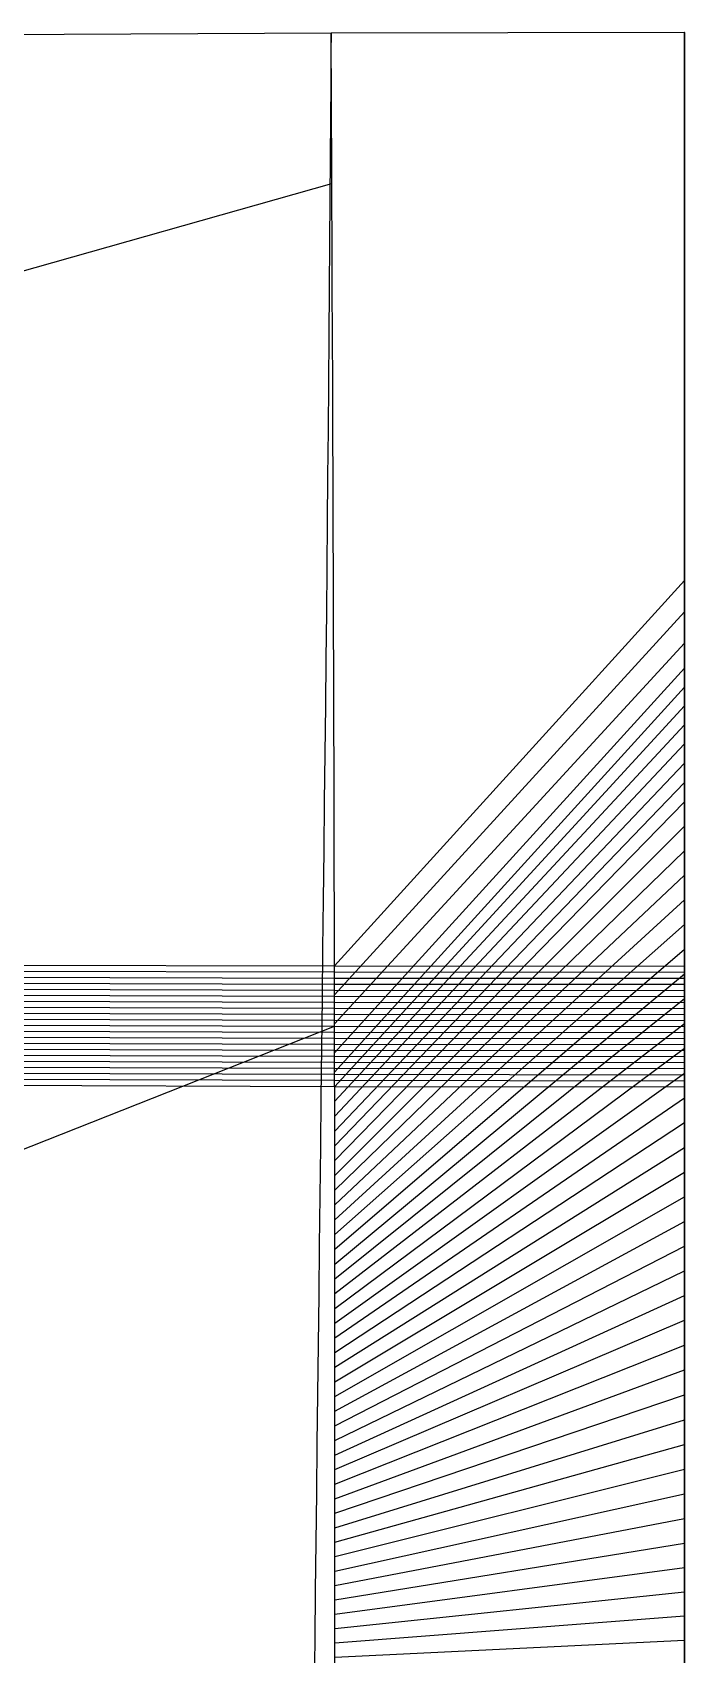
# Model space of a CAD drawing. Extents: x -427 to 427, y 0 to 209.
# Drawn here: x -45.3 to 0, y 96.5 to 209.1 of the extents above; entities that cross this region are included whole.
import ezdxf

# ---------------------------------------------------------------- set-up
doc = ezdxf.new("R2010")
doc.units = 0

msp = doc.modelspace()

# ---------------------------------------------------------------- linework, layer by layer
at = {"layer": 'default', "color": 5, "linetype": 'CONTINUOUS'}
for p, q in [((-24.548, 209.03, 0.561), (-49.003, 208.91, 2.242)), ((-24.548, 209.03, 0.561), (-24.562, 207.681, 0.352)), ((-0.008, 209.073), (-24.548, 209.03, 0.561)), ((-0.008, 209.073), (-0.008, 207.722, -0.21)), ((0.008, 209.073), (-0.008, 209.073)), ((-24.562, 207.681, 0.352), (-24.582, 205.491, 0.069)), ((-0.008, 207.722, -0.21), (-0.008, 205.53, -0.493)), ((-24.582, 205.491, 0.069), (-24.601, 203.062, -0.19)), ((-0.008, 205.53, -0.493), (-0.008, 203.099, -0.752)), ((-24.601, 203.062, -0.19), (-24.622, 200.385, -0.467)), ((-0.008, 203.099, -0.752), (-0.008, 200.42, -1.03)), ((-0.008, 200.42, -1.03), (-0.008, 197.537, -1.332)), ((-24.622, 200.385, -0.467), (-24.645, 197.505, -0.768)), ((-78.765, 183.264, 85.636), (-24.504, 198.587, 2.347)), ((-24.645, 197.505, -0.768), (-24.669, 194.46, -1.072)), ((-0.008, 197.537, -1.332), (-0.008, 194.489, -1.636)), ((-24.669, 194.46, -1.072), (-24.693, 191.278, -1.378)), ((-0.008, 194.489, -1.636), (-0.008, 191.304, -1.943)), ((-24.693, 191.278, -1.378), (-24.718, 188.017, -1.69)), ((-0.008, 191.304, -1.943), (-0.008, 188.039, -2.256)), ((-0.008, 188.039, -2.256), (-0.008, 184.757, -2.577)), ((-24.718, 188.017, -1.69), (-24.743, 184.738, -2.011)), ((-24.743, 184.738, -2.011), (-24.769, 181.48, -2.344)), ((-0.008, 184.757, -2.577), (-0.008, 181.495, -2.911)), ((-24.769, 181.48, -2.344), (-24.795, 178.262, -2.698)), ((-0.008, 181.495, -2.911), (-0.008, 178.274, -3.266)), ((-24.795, 178.262, -2.698), (-24.822, 175.088, -3.083)), ((-0.008, 178.274, -3.266), (-0.008, 175.098, -3.651)), ((-24.822, 175.088, -3.083), (-24.852, 171.94, -3.509)), ((-0.008, 175.098, -3.651), (-0.008, 171.946, -4.079)), ((-24.852, 171.94, -3.509), (-24.883, 168.784, -3.983)), ((-0.008, 171.946, -4.079), (-0.008, 168.787, -4.554)), ((-24.32, 144.28, 10.559), (-0.008, 171.026, -4.217)), ((-24.883, 168.784, -3.983), (-24.917, 165.592, -4.504)), ((-24.317, 142.273, 10.776), (-0.008, 168.852, -4.561)), ((-0.008, 168.787, -4.554), (-0.008, 165.592, -5.076)), ((-24.314, 140.266, 10.992), (-0.008, 166.679, -4.905)), ((-24.917, 165.592, -4.504), (-24.953, 162.344, -5.067)), ((-0.008, 165.592, -5.076), (-0.008, 162.34, -5.64)), ((-24.311, 138.259, 11.209), (-0.008, 164.941, -5.189)), ((-24.309, 136.909, 11.351), (-0.008, 163.641, -5.415)), ((-24.953, 162.344, -5.067), (-24.99, 159.034, -5.662)), ((-24.308, 135.888, 11.454), (-0.008, 162.34, -5.64)), ((-0.008, 162.34, -5.64), (-0.008, 159.028, -6.236)), ((-24.307, 134.868, 11.558), (-0.008, 161.015, -5.879)), ((-24.99, 159.034, -5.662), (-25.029, 155.677, -6.276)), ((-24.305, 133.846, 11.66), (-0.008, 159.69, -6.117)), ((-0.008, 159.028, -6.236), (-0.008, 155.666, -6.851)), ((-24.304, 132.822, 11.76), (-0.008, 158.355, -6.359)), ((-24.303, 131.798, 11.86), (-0.008, 157.011, -6.605)), ((-25.029, 155.677, -6.276), (-25.067, 152.295, -6.895)), ((-24.302, 130.774, 11.959), (-0.008, 155.666, -6.851)), ((-0.008, 155.666, -6.851), (-0.008, 152.281, -7.471)), ((-24.301, 129.748, 12.056), (-0.008, 153.974, -7.161)), ((-25.067, 152.295, -6.895), (-25.106, 148.897, -7.508)), ((-24.301, 128.721, 12.152), (-0.008, 152.281, -7.471)), ((-0.008, 152.281, -7.471), (-0.008, 148.88, -8.086)), ((-24.3, 127.695, 12.249), (-0.008, 150.581, -7.779)), ((-25.106, 148.897, -7.508), (-25.144, 145.477, -8.116)), ((-24.299, 126.668, 12.343), (-0.008, 148.88, -8.086)), ((-0.008, 148.88, -8.086), (-0.008, 145.457, -8.695)), ((-24.298, 125.641, 12.437), (-0.008, 147.169, -8.391)), ((-25.144, 145.477, -8.116), (-25.182, 142.04, -8.722)), ((-24.297, 124.614, 12.53), (-0.008, 145.457, -8.695)), ((-0.008, 145.457, -8.695), (-0.008, 142.016, -9.303)), ((-24.297, 123.588, 12.622), (-0.008, 143.737, -8.999)), ((-25.182, 142.04, -8.722), (-25.221, 138.596, -9.328)), ((-24.296, 122.563, 12.712), (-0.008, 142.016, -9.303)), ((-0.008, 142.016, -9.303), (-0.008, 138.568, -9.91)), ((-46.377, 131.377, 92.514), (-24.313, 140.102, 11.016)), ((-24.296, 121.538, 12.802), (-0.008, 140.292, -9.606)), ((-25.221, 138.596, -9.328), (-25.259, 135.155, -9.938)), ((-24.295, 120.514, 12.892), (-0.008, 138.568, -9.91)), ((-0.008, 138.568, -9.91), (-0.008, 135.125, -10.521)), ((-24.295, 119.492, 12.978), (-0.008, 136.846, -10.216)), ((-25.259, 135.155, -9.938), (-25.298, 131.725, -10.553)), ((-24.294, 118.471, 13.064), (-0.008, 135.125, -10.521)), ((-0.008, 135.125, -10.521), (-0.008, 131.69, -11.137)), ((-24.294, 117.45, 13.149), (-0.008, 133.408, -10.829)), ((-25.298, 131.725, -10.553), (-25.337, 128.302, -11.176)), ((-24.293, 116.431, 13.232), (-0.008, 131.69, -11.137)), ((-0.008, 131.69, -11.137), (-0.008, 128.265, -11.761)), ((-24.293, 115.413, 13.313), (-0.008, 129.978, -11.449)), ((-25.337, 128.302, -11.176), (-25.376, 124.881, -11.809)), ((-24.293, 114.395, 13.394), (-0.008, 128.265, -11.761)), ((-0.008, 128.265, -11.761), (-0.008, 124.84, -12.396)), ((-24.293, 113.378, 13.473), (-0.008, 126.552, -12.079)), ((-25.376, 124.881, -11.809), (-25.416, 121.453, -12.453)), ((-24.293, 112.364, 13.549), (-0.008, 124.84, -12.396)), ((-0.008, 124.84, -12.396), (-0.008, 121.408, -13.042)), ((-24.293, 111.35, 13.625), (-0.008, 123.124, -12.719)), ((-25.416, 121.453, -12.453), (-25.457, 118.012, -13.106)), ((-24.293, 110.335, 13.701), (-0.008, 121.408, -13.042)), ((-0.008, 121.408, -13.042), (-0.008, 117.964, -13.696)), ((-24.293, 109.325, 13.772), (-0.008, 119.686, -13.369)), ((-25.457, 118.012, -13.106), (-25.497, 114.564, -13.765)), ((-24.293, 108.316, 13.842), (-0.008, 117.964, -13.696)), ((-0.008, 117.964, -13.696), (-0.008, 114.512, -14.356)), ((-24.294, 107.306, 13.913), (-0.008, 116.238, -14.026)), ((-25.497, 114.564, -13.765), (-25.538, 111.12, -14.422)), ((-24.294, 106.299, 13.979), (-0.008, 114.512, -14.356)), ((-0.008, 114.512, -14.356), (-0.008, 111.065, -15.015)), ((-24.294, 105.294, 14.044), (-0.008, 112.789, -14.685)), ((-25.538, 111.12, -14.422), (-25.578, 107.694, -15.072)), ((-24.295, 104.288, 14.108), (-0.008, 111.065, -15.015)), ((-0.008, 111.065, -15.015), (-0.008, 107.635, -15.666)), ((-24.295, 103.285, 14.17), (-0.008, 109.35, -15.341)), ((-25.578, 107.694, -15.072), (-25.618, 104.29, -15.712)), ((-24.296, 102.284, 14.228), (-0.008, 107.635, -15.666)), ((-0.008, 107.635, -15.666), (-0.008, 104.228, -16.307)), ((-24.297, 101.283, 14.286), (-0.008, 105.932, -15.987)), ((-25.618, 104.29, -15.712), (-25.657, 100.911, -16.336)), ((-24.298, 100.283, 14.344), (-0.008, 104.228, -16.307)), ((-0.008, 104.228, -16.307), (-0.008, 100.846, -16.932)), ((-24.299, 99.287, 14.395), (-0.008, 102.537, -16.62)), ((-25.657, 100.911, -16.336), (-25.695, 97.558, -16.94)), ((-24.3, 98.29, 14.446), (-0.008, 100.846, -16.932)), ((-0.008, 100.846, -16.932), (-0.008, 97.49, -17.538)), ((-24.301, 97.294, 14.497), (-0.008, 99.168, -17.235)), ((-25.695, 97.558, -16.94), (-25.731, 94.224, -17.521)), ((-24.302, 96.302, 14.543), (-0.008, 97.49, -17.538)), ((-0.008, 97.49, -17.538), (-0.008, 94.152, -18.12))]:
    msp.add_line(p, q, dxfattribs=at)
at = {"layer": 'default', "color": 3, "linetype": 'CONTINUOUS'}
for p, q in [((-24.544, 207.676, 0.75), (-24.548, 209.03, 0.561)), ((-0.008, 207.717, 0.189), (-0.008, 209.073)), ((-24.536, 205.489, 1.106), (-24.544, 207.676, 0.75)), ((-0.008, 205.528, 0.546), (-0.008, 207.717, 0.189)), ((-24.524, 203.083, 1.544), (-24.536, 205.489, 1.106)), ((-0.008, 203.12, 0.985), (-0.008, 205.528, 0.546)), ((-24.512, 200.431, 2.023), (-24.524, 203.083, 1.544)), ((-0.008, 200.466, 1.465), (-0.008, 203.12, 0.985)), ((-24.499, 197.551, 2.53), (-24.512, 200.431, 2.023)), ((-0.008, 197.583, 1.972), (-0.008, 200.466, 1.465)), ((-24.485, 194.49, 3.069), (-24.499, 197.551, 2.53)), ((-0.008, 194.519, 2.513), (-0.008, 197.583, 1.972)), ((-24.471, 191.301, 3.628), (-24.485, 194.49, 3.069)), ((-0.008, 191.327, 3.073), (-0.008, 194.519, 2.513)), ((-24.457, 188.022, 4.197), (-24.471, 191.301, 3.628)), ((-0.008, 188.045, 3.642), (-0.008, 191.327, 3.073)), ((-24.442, 184.69, 4.769), (-24.457, 188.022, 4.197)), ((-0.008, 184.709, 4.215), (-0.008, 188.045, 3.642)), ((-24.428, 181.339, 5.336), (-24.442, 184.69, 4.769)), ((-0.008, 181.355, 4.784), (-0.008, 184.709, 4.215)), ((-24.415, 177.983, 5.891), (-24.428, 181.339, 5.336)), ((-0.008, 177.996, 5.34), (-0.008, 181.355, 4.784)), ((-24.402, 174.622, 6.433), (-24.415, 177.983, 5.891)), ((-0.008, 174.632, 5.883), (-0.008, 177.996, 5.34)), ((-24.39, 171.263, 6.961), (-24.402, 174.622, 6.433)), ((-0.008, 171.269, 6.412), (-0.008, 174.632, 5.883)), ((-24.378, 167.908, 7.471), (-24.39, 171.263, 6.961)), ((-0.008, 167.912, 6.923), (-0.008, 171.269, 6.412)), ((-24.367, 164.557, 7.962), (-24.378, 167.908, 7.471)), ((-0.008, 164.557, 7.415), (-0.008, 167.912, 6.923)), ((-24.358, 161.201, 8.436), (-24.367, 164.557, 7.962)), ((-0.008, 161.198, 7.889), (-0.008, 164.557, 7.415)), ((-24.349, 157.84, 8.893), (-24.358, 161.201, 8.436)), ((-0.008, 157.833, 8.347), (-0.008, 161.198, 7.889)), ((-24.34, 154.477, 9.334), (-24.349, 157.84, 8.893)), ((-0.008, 154.467, 8.789), (-0.008, 157.833, 8.347)), ((-24.333, 151.115, 9.757), (-24.34, 154.477, 9.334)), ((-0.008, 151.102, 9.212), (-0.008, 154.467, 8.789)), ((-24.326, 147.75, 10.161), (-24.333, 151.115, 9.757)), ((-0.008, 147.734, 9.617), (-0.008, 151.102, 9.212)), ((-24.32, 144.372, 10.549), (-24.326, 147.75, 10.161)), ((-0.008, 144.353, 10.006), (-0.008, 147.734, 9.617)), ((-24.314, 140.984, 10.922), (-24.32, 144.372, 10.549)), ((-0.008, 140.961, 10.38), (-0.008, 144.353, 10.006)), ((-24.31, 137.589, 11.282), (-24.314, 140.984, 10.922)), ((-0.008, 137.564, 10.74), (-0.008, 140.961, 10.38)), ((-24.306, 134.187, 11.627), (-24.31, 137.589, 11.282)), ((-0.008, 134.158, 11.086), (-0.008, 137.564, 10.74)), ((-24.302, 130.774, 11.959), (-24.306, 134.187, 11.627)), ((-0.008, 130.742, 11.419), (-0.008, 134.158, 11.086)), ((-24.299, 127.353, 12.281), (-24.302, 130.774, 11.959)), ((-0.008, 127.317, 11.741), (-0.008, 130.742, 11.419)), ((-24.297, 123.929, 12.592), (-24.299, 127.353, 12.281)), ((-0.008, 123.89, 12.053), (-0.008, 127.317, 11.741)), ((-24.295, 120.514, 12.892), (-24.297, 123.929, 12.592)), ((-0.008, 120.471, 12.353), (-0.008, 123.89, 12.053)), ((-24.294, 117.109, 13.178), (-24.295, 120.514, 12.892)), ((-0.008, 117.064, 12.64), (-0.008, 120.471, 12.353)), ((-24.293, 113.716, 13.448), (-24.294, 117.109, 13.178)), ((-0.008, 113.668, 12.91), (-0.008, 117.064, 12.64)), ((-24.293, 110.335, 13.701), (-24.293, 113.716, 13.448)), ((-0.008, 110.283, 13.164), (-0.008, 113.668, 12.91)), ((-24.294, 106.969, 13.936), (-24.293, 110.335, 13.701)), ((-0.008, 106.914, 13.399), (-0.008, 110.283, 13.164)), ((-24.295, 103.618, 14.151), (-24.294, 106.969, 13.936)), ((-0.008, 103.559, 13.614), (-0.008, 106.914, 13.399)), ((-24.298, 100.283, 14.344), (-24.295, 103.618, 14.151)), ((-0.008, 100.221, 13.807), (-0.008, 103.559, 13.614)), ((-24.301, 96.962, 14.514), (-24.298, 100.283, 14.344)), ((-0.008, 96.897, 13.977), (-0.008, 100.221, 13.807)), ((-24.306, 93.659, 14.659), (-24.301, 96.962, 14.514)), ((-0.008, 93.59, 14.123), (-0.008, 96.897, 13.977))]:
    msp.add_line(p, q, dxfattribs=at)
at = {"layer": 'default', "color": 2, "linetype": 'CONTINUOUS'}
for p, q in [((-48.533, 144.346, 12.186), (-24.32, 144.28, 10.559)), ((-24.32, 144.28, 10.559), (-0.008, 144.261, 10.016)), ((-24.319, 143.862, 10.605), (-24.32, 144.28, 10.559)), ((-0.008, 143.842, 10.062), (-0.008, 144.261, 10.016)), ((-48.532, 143.929, 12.232), (-24.319, 143.862, 10.605)), ((-48.53, 143.513, 12.277), (-24.318, 143.444, 10.651)), ((-48.529, 143.096, 12.323), (-24.318, 143.027, 10.697)), ((-24.319, 143.862, 10.605), (-24.32, 143.862, 10.559)), ((-24.319, 143.862, 10.605), (-0.008, 143.842, 10.062)), ((-24.318, 143.444, 10.651), (-24.319, 143.862, 10.605)), ((-24.318, 143.444, 10.651), (-24.319, 143.444, 10.605)), ((-24.318, 143.444, 10.651), (-0.008, 143.424, 10.108)), ((-24.318, 143.027, 10.697), (-24.318, 143.444, 10.651)), ((-24.318, 143.027, 10.697), (-0.008, 143.006, 10.154)), ((-24.318, 143.027, 10.697), (-24.318, 143.027, 10.651)), ((-24.317, 142.609, 10.743), (-24.318, 143.027, 10.697)), ((-0.008, 143.424, 10.108), (-0.008, 143.842, 10.062)), ((-0.008, 143.006, 10.154), (-0.008, 143.424, 10.108)), ((-0.008, 142.588, 10.2), (-0.008, 143.006, 10.154)), ((-48.528, 142.68, 12.369), (-24.317, 142.609, 10.743)), ((-48.526, 142.263, 12.415), (-24.316, 142.191, 10.789)), ((-24.317, 142.609, 10.743), (-24.318, 142.609, 10.697)), ((-24.317, 142.609, 10.743), (-0.008, 142.588, 10.2)), ((-24.316, 142.191, 10.789), (-24.317, 142.609, 10.743)), ((-24.316, 142.191, 10.789), (-24.317, 142.191, 10.743)), ((-24.316, 142.191, 10.789), (-0.008, 142.17, 10.247)), ((-24.316, 141.773, 10.835), (-24.316, 142.191, 10.789)), ((-0.008, 142.17, 10.247), (-0.008, 142.588, 10.2)), ((-0.008, 141.752, 10.293), (-0.008, 142.17, 10.247)), ((-48.525, 141.847, 12.461), (-24.316, 141.773, 10.835)), ((-48.523, 141.43, 12.507), (-24.315, 141.356, 10.881)), ((-48.522, 141.014, 12.552), (-24.314, 140.938, 10.927)), ((-24.316, 141.773, 10.835), (-0.008, 141.752, 10.293)), ((-24.316, 141.773, 10.835), (-24.316, 141.773, 10.789)), ((-24.315, 141.356, 10.881), (-24.316, 141.773, 10.835)), ((-24.315, 141.356, 10.881), (-24.316, 141.356, 10.835)), ((-24.315, 141.356, 10.881), (-0.008, 141.334, 10.339)), ((-24.314, 140.938, 10.927), (-24.315, 141.356, 10.881)), ((-24.314, 140.938, 10.927), (-24.315, 140.938, 10.881)), ((-24.314, 140.938, 10.927), (-0.008, 140.915, 10.385)), ((-24.314, 140.52, 10.971), (-24.314, 140.938, 10.927)), ((-0.008, 141.334, 10.339), (-0.008, 141.752, 10.293)), ((-0.008, 140.915, 10.385), (-0.008, 141.334, 10.339)), ((-0.008, 140.497, 10.429), (-0.008, 140.915, 10.385)), ((-48.521, 140.597, 12.596), (-24.314, 140.52, 10.971)), ((-48.52, 140.181, 12.64), (-24.313, 140.102, 11.016)), ((-48.518, 139.764, 12.684), (-24.313, 139.685, 11.06)), ((-24.314, 140.52, 10.971), (-0.008, 140.497, 10.429)), ((-24.314, 140.52, 10.971), (-24.314, 140.52, 10.927)), ((-24.313, 140.102, 11.016), (-24.314, 140.52, 10.971)), ((-24.313, 140.102, 11.016), (-24.314, 140.102, 10.971)), ((-24.313, 140.102, 11.016), (-0.008, 140.079, 10.474)), ((-24.313, 139.685, 11.06), (-24.313, 140.102, 11.016)), ((-24.313, 139.685, 11.06), (-0.008, 139.661, 10.518)), ((-24.313, 139.685, 11.06), (-24.313, 139.685, 11.016)), ((-24.312, 139.267, 11.104), (-24.313, 139.685, 11.06)), ((-0.008, 140.079, 10.474), (-0.008, 140.497, 10.429)), ((-0.008, 139.661, 10.518), (-0.008, 140.079, 10.474)), ((-0.008, 139.243, 10.562), (-0.008, 139.661, 10.518)), ((-48.517, 139.348, 12.728), (-24.312, 139.267, 11.104)), ((-48.516, 138.931, 12.772), (-24.311, 138.849, 11.148)), ((-48.515, 138.515, 12.816), (-24.311, 138.431, 11.192)), ((-24.312, 139.267, 11.104), (-24.313, 139.267, 11.06)), ((-24.312, 139.267, 11.104), (-0.008, 139.243, 10.562)), ((-24.311, 138.849, 11.148), (-24.312, 139.267, 11.104)), ((-24.311, 138.849, 11.148), (-24.312, 138.849, 11.104)), ((-24.311, 138.849, 11.148), (-0.008, 138.825, 10.606)), ((-24.311, 138.431, 11.192), (-24.311, 138.849, 11.148)), ((-0.008, 138.825, 10.606), (-0.008, 139.243, 10.562)), ((-0.008, 138.407, 10.651), (-0.008, 138.825, 10.606)), ((-48.514, 138.098, 12.86), (-24.31, 138.014, 11.237)), ((-48.512, 137.682, 12.904), (-24.31, 137.596, 11.281)), ((-24.311, 138.431, 11.192), (-0.008, 138.407, 10.651)), ((-24.311, 138.431, 11.192), (-24.311, 138.431, 11.148)), ((-24.31, 138.014, 11.237), (-24.311, 138.431, 11.192)), ((-24.31, 138.014, 11.237), (-24.311, 138.014, 11.192)), ((-24.31, 138.014, 11.237), (-0.008, 137.988, 10.695)), ((-24.31, 137.596, 11.281), (-24.31, 138.014, 11.237)), ((-24.31, 137.596, 11.281), (-0.008, 137.57, 10.739)), ((-24.31, 137.596, 11.281), (-24.31, 137.596, 11.237)), ((-24.309, 137.178, 11.323), (-24.31, 137.596, 11.281)), ((-0.008, 137.988, 10.695), (-0.008, 138.407, 10.651)), ((-0.008, 137.57, 10.739), (-0.008, 137.988, 10.695)), ((-0.008, 137.152, 10.782), (-0.008, 137.57, 10.739)), ((-48.511, 137.265, 12.946), (-24.309, 137.178, 11.323)), ((-48.51, 136.848, 12.988), (-24.309, 136.76, 11.366)), ((-48.509, 136.432, 13.031), (-24.308, 136.343, 11.408)), ((-24.309, 137.178, 11.323), (-24.31, 137.178, 11.281)), ((-24.309, 137.178, 11.323), (-0.008, 137.152, 10.782)), ((-24.309, 136.76, 11.366), (-24.309, 137.178, 11.323)), ((-24.309, 136.76, 11.366), (-0.008, 136.734, 10.824)), ((-24.309, 136.76, 11.366), (-24.309, 136.76, 11.323)), ((-24.308, 136.343, 11.408), (-24.309, 136.76, 11.366)), ((-24.308, 136.343, 11.408), (-24.309, 136.343, 11.366)), ((-24.308, 136.343, 11.408), (-0.008, 136.316, 10.867)), ((-24.308, 135.925, 11.45), (-24.308, 136.343, 11.408)), ((-0.008, 136.734, 10.824), (-0.008, 137.152, 10.782)), ((-0.008, 136.316, 10.867), (-0.008, 136.734, 10.824)), ((-0.008, 135.898, 10.909), (-0.008, 136.316, 10.867)), ((-48.508, 136.015, 13.073), (-24.308, 135.925, 11.45)), ((-24.308, 135.925, 11.45), (-0.008, 135.898, 10.909)), ((-24.308, 135.925, 11.45), (-24.308, 135.925, 11.408))]:
    msp.add_line(p, q, dxfattribs=at)

doc.saveas('drawing.dxf')
